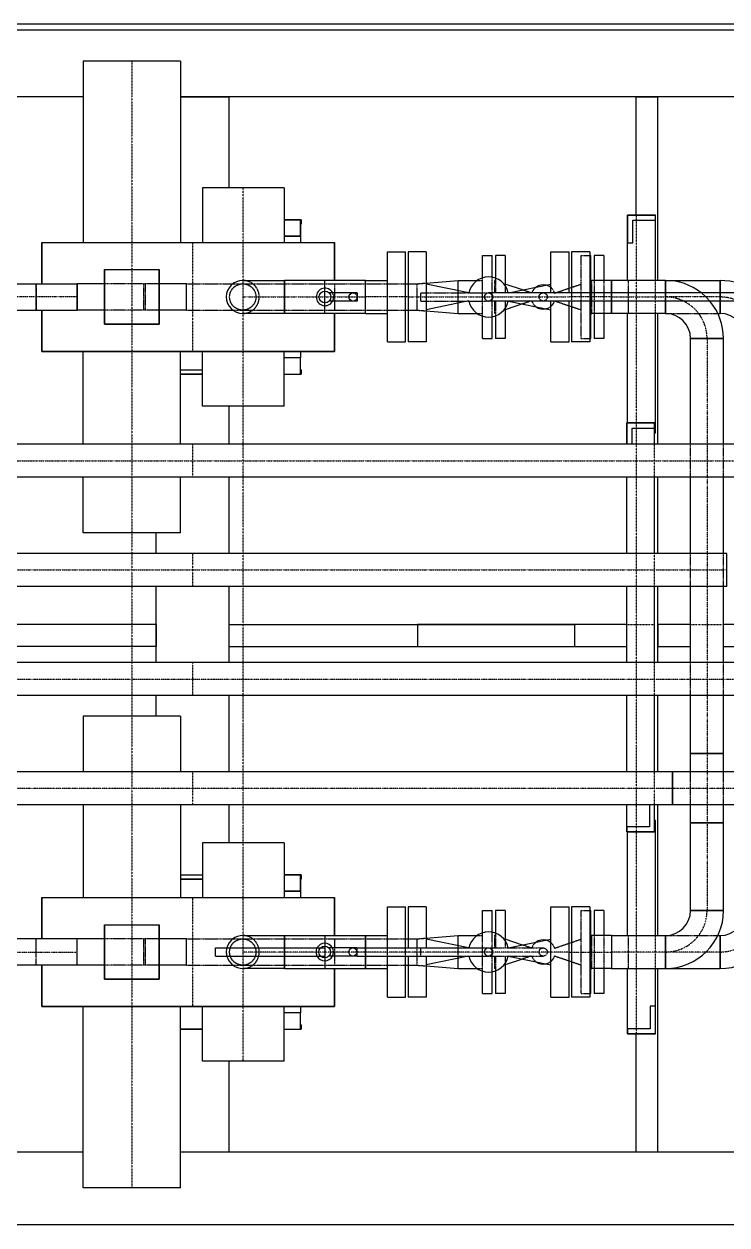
# Model space of a CAD drawing. Header units: millimetres. Extents: x -10011772 to -8149599, y 2847708 to 3434448.
# Drawn here: x -9489255 to -9486681, y 3161860 to 3166260 of the extents above; entities that cross this region are included whole.
import ezdxf

# ---------------------------------------------------------------- set-up
doc = ezdxf.new("R2010")
doc.units = ezdxf.units.MM
for name, pattern in [('DASHDOT2', [0.5, 0.25, -0.125, 0, -0.125]), ('DIVIDE2', [0.625, 0.25, -0.125, 0, -0.125, 0, -0.125]), ('HIDDEN2', [0.1875, 0.125, -0.0625])]:
    doc.linetypes.add(name, pattern=pattern)
doc.layers.add('总平面底图', color=9, linetype='Continuous')

# ---------------------------------------------------------------- blocks, each defined once
blk = doc.blocks.new('总平面底图 爆炸危险区 LOCATION I')
at = {"layer": '总平面底图'}
blk.add_line((224298.7, 119395.6), (232798.7, 119395.6), dxfattribs=at)
at = {"layer": '总平面底图', "linetype": 'Continuous'}
for p, q in [((232800, 119406.3), (226357, 119406.3)), ((230386, 119338.3), (230208, 119338.3)), ((230386, 119338.3), (230208, 119338.3)), ((230208, 119338.3), (230208, 119006.3)), ((230386, 119338.3), (230386, 119006.3)), ((230208, 119273), (227636, 119273)), ((232800, 119273), (230386, 119273)), ((230386, 119273), (230474.8, 119273)), ((230474.8, 119106.3), (230474.8, 119273)), ((231220, 119056.3), (231220, 119273)), ((231220, 119273), (231260.1, 119273)), ((231260.1, 118936.5), (231260.1, 119273)), ((230576, 119106.3), (230426, 119106.3)), ((230576, 119106.3), (230426, 119106.3)), ((230426, 119106.3), (230426, 119006.3)), ((230576, 119106.3), (230576, 119006.3)), ((230576, 119048.1), (230605.9, 119048.1)), ((230576, 119048.1), (230605.9, 119048.1)), ((230605.9, 119047.8), (230576, 119047.8)), ((230576, 119047.8), (230605.9, 119047.8)), ((230605.9, 119048.1), (230605.9, 119047.8)), ((230605.9, 119048.1), (230605.9, 119047.8)), ((230606.8, 119047.8), (230605.9, 119047.8)), ((230606.8, 119047.8), (230605.9, 119047.8)), ((230605.9, 119017.8), (230605.9, 119047.8)), ((230605.9, 119047.8), (230605.9, 119017.8)), ((230606.8, 119047.8), (230606.8, 119039.8)), ((230606.8, 119039.8), (230606.8, 119047.8)), ((231204.6, 119056.3), (231204.6, 119005.5)), ((231255.4, 119056.3), (231204.6, 119056.3)), ((231204.6, 119056.3), (231255.4, 119056.3)), ((231204.6, 118936.5), (231204.6, 119056.3)), ((231214.1, 119005.5), (231214.1, 119046.8)), ((231214.1, 119046.8), (231255.4, 119046.8)), ((231255.4, 119046.8), (231255.4, 119056.3)), ((231255.4, 118936.5), (231255.4, 119056.3)), ((230605.9, 119039.8), (230606.8, 119039.8)), ((230605.9, 119039.8), (230606.8, 119039.8)), ((230132, 118930.4), (230132, 119006.3)), ((230132, 119006.3), (230132, 118930.4)), ((230132, 119006.3), (230668, 119006.3)), ((230132, 119006.3), (230668, 119006.3)), ((230576, 119017.8), (230605.9, 119017.8)), ((230605.9, 119017.8), (230576, 119017.8)), ((230605.9, 119017.8), (230605.9, 119006.3)), ((230605.9, 119017.8), (230605.9, 119006.3)), ((230668, 119006.3), (230668, 118936.5)), ((230668, 118936.5), (230668, 119006.3)), ((231204.6, 119005.5), (231214.1, 119005.5)), ((230764.7, 118906.3), (230764.7, 118988.9)), ((230764.7, 118988.9), (230798.1, 118988.9)), ((230798.1, 118906.3), (230798.1, 118988.9)), ((230802.5, 118988.9), (230802.5, 118906.3)), ((230835.8, 118988.9), (230802.5, 118988.9)), ((230835.8, 118988.9), (230835.8, 118906.3)), ((230939.1, 118941.5), (230939.1, 118982.5)), ((230939.1, 118982.5), (230956.6, 118982.5)), ((230956.6, 118942.6), (230956.6, 118982.5)), ((230962.6, 118982.5), (230962.6, 118940.9)), ((230980.1, 118982.5), (230962.6, 118982.5)), ((230980.1, 118982.5), (230980.1, 118927.5)), ((231064.1, 118913.8), (231064.1, 118988.9)), ((231064.1, 118988.9), (231097.4, 118988.9)), ((231097.4, 118913.8), (231097.4, 118988.9)), ((231101.8, 118988.9), (231101.8, 118913.8)), ((231135.2, 118988.9), (231101.8, 118988.9)), ((231135.2, 118988.9), (231135.2, 118913.8)), ((231135.2, 118982.5), (231137.3, 118982.5)), ((231137.3, 118936.5), (231137.3, 118982.5)), ((231143.3, 118982.5), (231143.3, 118936.5)), ((231160.8, 118982.5), (231143.3, 118982.5)), ((231160.8, 118982.5), (231160.8, 118936.5)), ((230247, 118956.3), (230347, 118956.3)), ((230247, 118956.3), (230347, 118956.3)), ((230247, 118856.3), (230247, 118956.3)), ((230247, 118956.3), (230247, 118856.3)), ((230347, 118956.3), (230347, 118856.3)), ((230347, 118856.3), (230347, 118956.3)), ((230500, 118936.5), (230576.2, 118936.5)), ((230576.2, 118936.5), (230576.2, 118876.1)), ((230576.2, 118876.1), (230576.2, 118936.5)), ((230650.5, 118936.5), (230576.2, 118936.5)), ((230650.5, 118876.1), (230650.5, 118936.5)), ((230724.9, 118936.5), (230650.5, 118936.5)), ((230724.9, 118906.3), (230724.9, 118936.5)), ((230724.9, 118936.5), (230764.7, 118936.5)), ((230724.9, 118876.1), (230724.9, 118936.5)), ((230835.8, 118931.8), (230894.6, 118936.5)), ((230894.6, 118917.6), (230894.6, 118936.5)), ((230894.6, 118917.6), (230894.6, 118936.5)), ((230894.6, 118936.5), (230928.8, 118936.5)), ((231175, 118936.5), (231135.2, 118936.5)), ((231175, 118936.5), (231175, 118913.8)), ((231175, 118913.8), (231175, 118936.5)), ((231273.8, 118936.5), (231175, 118936.5)), ((231273.8, 118936.5), (231373.8, 118936.5)), ((231273.8, 118913.8), (231273.8, 118936.5)), ((231273.8, 118936.5), (231273.8, 118913.8)), ((231373.8, 118936.5), (231373.8, 118913.8)), ((231373.8, 118913.8), (231373.8, 118936.5)), ((230077.1, 118930.4), (230197, 118930.4)), ((230197, 118930.4), (230197, 118882.2)), ((230197, 118882.2), (230197, 118930.4)), ((230197, 118882.2), (230197, 118930.4)), ((230247, 118930.4), (230197, 118930.4)), ((230197, 118906.3), (230197, 118930.4)), ((230247, 118930.4), (230197, 118930.4)), ((230397, 118930.4), (230347, 118930.4)), ((230397, 118930.4), (230347, 118930.4)), ((230397, 118882.2), (230397, 118930.4)), ((230397, 118882.2), (230397, 118930.4)), ((230397, 118906.3), (230397, 118930.4)), ((230709.5, 118913.8), (230658.1, 118913.8)), ((230709.5, 118913.8), (230709.5, 118906.3)), ((230798.1, 118930.4), (230802.5, 118930.4)), ((230913.8, 118913.7), (230835.8, 118929.6)), ((230913.3, 118913.8), (230913.9, 118913.8)), ((231450, 118913.8), (230950, 118913.8)), ((231012.3, 118919.1), (230980.1, 118930)), ((230986.6, 118913.8), (231064.1, 118929.6)), ((231097.4, 118922.4), (231101.8, 118923.9)), ((230197, 118882.2), (230197, 118906.3)), ((230397, 118882.2), (230397, 118906.3)), ((230709.5, 118898.8), (230658.1, 118898.8)), ((230709.5, 118906.3), (230709.5, 118898.8)), ((230724.9, 118876.1), (230724.9, 118906.3)), ((230764.7, 118823.8), (230764.7, 118906.3)), ((230798.1, 118823.8), (230798.1, 118906.3)), ((230802.5, 118906.3), (230802.5, 118823.8)), ((230835.8, 118906.3), (230835.8, 118823.8)), ((230913.8, 118898.9), (230835.8, 118883)), ((230894.6, 118876.1), (230894.6, 118895)), ((230894.6, 118876.1), (230894.6, 118895)), ((230913.3, 118898.8), (230913.9, 118898.8)), ((231450, 118898.8), (230950, 118898.8)), ((231012.3, 118893.5), (230980.1, 118882.6)), ((230986.6, 118898.8), (231064.1, 118883)), ((231064.1, 118823.8), (231064.1, 118898.8)), ((231097.4, 118823.8), (231097.4, 118898.8)), ((231097.4, 118890.2), (231101.8, 118888.7)), ((231101.8, 118898.8), (231101.8, 118823.8)), ((231135.2, 118898.8), (231135.2, 118823.8)), ((231175, 118898.8), (231175, 118876.1)), ((231175, 118876.1), (231175, 118898.8)), ((231273.8, 118876.1), (231273.8, 118898.8)), ((231273.8, 118898.8), (231273.8, 118876.1)), ((231373.8, 118898.8), (231373.8, 118876.1)), ((231373.8, 118876.1), (231373.8, 118898.8)), ((230077.1, 118882.2), (230197, 118882.2)), ((230132, 118806.3), (230132, 118882.2)), ((230132, 118882.2), (230132, 118806.3)), ((230247, 118882.2), (230197, 118882.2)), ((230247, 118882.2), (230197, 118882.2)), ((230397, 118882.2), (230347, 118882.2)), ((230397, 118882.2), (230347, 118882.2)), ((230576.2, 118876.1), (230500, 118876.1)), ((230650.5, 118876.1), (230576.2, 118876.1)), ((230724.9, 118876.1), (230650.5, 118876.1)), ((230668, 118876.1), (230668, 118806.3)), ((230668, 118806.3), (230668, 118876.1)), ((230724.9, 118876.1), (230764.7, 118876.1)), ((230798.1, 118882.2), (230802.5, 118882.2)), ((230835.8, 118880.8), (230894.6, 118876.1)), ((230894.6, 118876.1), (230928.8, 118876.1)), ((230939.1, 118830.1), (230939.1, 118871.1)), ((230956.6, 118830.1), (230956.6, 118870)), ((230962.6, 118871.7), (230962.6, 118830.1)), ((230980.1, 118885.1), (230980.1, 118830.1)), ((231175, 118876.1), (231135.2, 118876.1)), ((231137.3, 118830.1), (231137.3, 118876.1)), ((231143.3, 118876.1), (231143.3, 118830.1)), ((231160.8, 118876.1), (231160.8, 118830.1)), ((231273.8, 118876.1), (231175, 118876.1)), ((231204.6, 118675.7), (231204.6, 118876.1)), ((231255.4, 118656.9), (231255.4, 118876.1)), ((231260.1, 118636.5), (231260.1, 118876.1)), ((231369.6, 118876.1), (231373.8, 118876.1)), ((230347, 118856.3), (230247, 118856.3)), ((230247, 118856.3), (230347, 118856.3)), ((230764.7, 118823.8), (230798.1, 118823.8)), ((230835.8, 118823.8), (230802.5, 118823.8)), ((230939.1, 118830.1), (230956.6, 118830.1)), ((230980.1, 118830.1), (230962.6, 118830.1)), ((231064.1, 118823.8), (231097.4, 118823.8)), ((231135.2, 118823.8), (231101.8, 118823.8)), ((231135.2, 118830.1), (231137.3, 118830.1)), ((231160.8, 118830.1), (231143.3, 118830.1)), ((231319.8, 118830.1), (231380.1, 118830.1)), ((231319.8, 118636.5), (231319.8, 118830.1)), ((231380.1, 118830.1), (231319.8, 118830.1)), ((231380.1, 118636.5), (231380.1, 118830.1)), ((230668, 118806.3), (230132, 118806.3)), ((230132, 118806.3), (230668, 118806.3)), ((230208, 118636.5), (230208, 118806.3)), ((230386, 118636.5), (230386, 118806.3)), ((230426, 118706.3), (230426, 118806.3)), ((230576, 118706.3), (230576, 118806.3)), ((230605.9, 118806.3), (230605.9, 118794.8)), ((230605.9, 118806.3), (230605.9, 118794.8)), ((230605.9, 118794.8), (230576, 118794.8)), ((230605.9, 118794.8), (230576, 118794.8)), ((230605.9, 118764.8), (230605.9, 118794.8)), ((230605.9, 118764.8), (230605.9, 118794.8)), ((230386, 118772.8), (230426, 118772.8)), ((230386, 118772.8), (230426, 118772.8)), ((230426, 118764.8), (230386, 118764.8)), ((230386, 118764.8), (230426, 118764.8)), ((230576, 118764.8), (230605.9, 118764.8)), ((230576, 118764.8), (230605.9, 118764.8)), ((230606.8, 118772.8), (230605.9, 118772.8)), ((230606.8, 118772.8), (230605.9, 118772.8)), ((230605.9, 118764.8), (230606.8, 118764.8)), ((230605.9, 118764.8), (230606.8, 118764.8)), ((230606.8, 118772.8), (230606.8, 118764.8)), ((230606.8, 118764.8), (230606.8, 118772.8)), ((230576, 118706.3), (230426, 118706.3)), ((230576, 118706.3), (230426, 118706.3)), ((230474.8, 118636.5), (230474.8, 118706.3)), ((231203.1, 118675.7), (231253.9, 118675.7)), ((231203.1, 118636.5), (231203.1, 118675.7)), ((231253.9, 118675.7), (231203.1, 118675.7)), ((231203.1, 118675.7), (231203.1, 118636.5)), ((231253.9, 118636.5), (231253.9, 118675.7)), ((231253.9, 118666.2), (231253.9, 118675.7)), ((231212.6, 118636.5), (231212.6, 118666.2)), ((231212.6, 118666.2), (231253.9, 118666.2)), ((231255.4, 118656.9), (231253.9, 118656.9)), ((231573.8, 118636.5), (229763.5, 118636.5)), ((231573.8, 118576.1), (229763.5, 118576.1)), ((230208, 118474.3), (230208, 118576.1)), ((230386, 118474.3), (230386, 118576.1)), ((230474.8, 118436.5), (230474.8, 118576.1)), ((231203.1, 118436.5), (231203.1, 118576.1)), ((231253.9, 118436.5), (231253.9, 118576.1)), ((231260.1, 118436.5), (231260.1, 118576.1)), ((231319.8, 118436.5), (231319.8, 118576.1)), ((231380.1, 118436.5), (231380.1, 118576.1)), ((230386, 118474.3), (230208, 118474.3)), ((230386, 118474.3), (230208, 118474.3)), ((230341.4, 118436.5), (230341.4, 118474.3)), ((231386.5, 118436.5), (229730.1, 118436.5)), ((231386.5, 118376.1), (231386.5, 118436.5)), ((231386.5, 118376.1), (229730.1, 118376.1)), ((230341.4, 118236.5), (230341.4, 118376.1)), ((230474.8, 118236.5), (230474.8, 118376.1)), ((231203.1, 118236.5), (231203.1, 118376.1)), ((231253.9, 118236.5), (231253.9, 118376.1)), ((231260.1, 118236.5), (231260.1, 118376.1)), ((231319.8, 118236.5), (231319.8, 118376.1)), ((231380.1, 118236.5), (231380.1, 118376.1)), ((230341.4, 118306.3), (229863.9, 118306.3)), ((230341.4, 118306.3), (230341.4, 118266.2)), ((230474.8, 118266.2), (230474.8, 118306.3)), ((230474.8, 118306.3), (231108.1, 118306.3)), ((230820, 118306.3), (230820, 118266.2)), ((231203.1, 118306.3), (230820, 118306.3)), ((231108.1, 118266.2), (231108.1, 118306.3)), ((231260.1, 118306.3), (231260.1, 118266.2)), ((231319.8, 118306.3), (231260.1, 118306.3)), ((231419.8, 118306.3), (231380.1, 118306.3)), ((230341.4, 118266.2), (229863.9, 118266.2)), ((230474.8, 118266.2), (231108.1, 118266.2)), ((230820, 118266.2), (231203.1, 118266.2)), ((231260.1, 118266.2), (231319.8, 118266.2)), ((231380.1, 118266.2), (231419.8, 118266.2)), ((232423.8, 118236.5), (229730.1, 118236.5)), ((232423.8, 118176.1), (229730.1, 118176.1)), ((230341.4, 118138.3), (230341.4, 118176.1)), ((230474.8, 118036.5), (230474.8, 118176.1)), ((231203.1, 118036.5), (231203.1, 118176.1)), ((231253.9, 118036.5), (231253.9, 118176.1)), ((231260.1, 118036.5), (231260.1, 118176.1)), ((231319.8, 118069.8), (231319.8, 118176.1)), ((231380.1, 118069.8), (231380.1, 118176.1)), ((230386, 118138.3), (230208, 118138.3)), ((230386, 118138.3), (230208, 118138.3)), ((230208, 118138.3), (230208, 118036.5)), ((230386, 118138.3), (230386, 118036.5)), ((231350, 118069.8), (231319.8, 118069.8)), ((231319.8, 118036.5), (231319.8, 118069.8)), ((231319.8, 118069.8), (231380.1, 118069.8)), ((231380.1, 118069.8), (231350, 118069.8)), ((231380.1, 118036.5), (231380.1, 118069.8)), ((231286.5, 118036.5), (229730.1, 118036.5)), ((231286.5, 118036.5), (231286.5, 117976.1)), ((231413.5, 118036.5), (231286.5, 118036.5)), ((231286.5, 117976.1), (231286.5, 118036.5)), ((231286.5, 117976.1), (229730.1, 117976.1)), ((230208, 117976.1), (230208, 117806.3)), ((230386, 117976.1), (230386, 117806.3)), ((230474.8, 117906.3), (230474.8, 117976.1)), ((231203.1, 117926.3), (231203.1, 117976.1)), ((231244.4, 117976.1), (231244.4, 117935.8)), ((231253.9, 117926.3), (231253.9, 117976.1)), ((231253.9, 117926.3), (231253.9, 117976.1)), ((231260.1, 117736.5), (231260.1, 117976.1)), ((231413.5, 117976.1), (231286.5, 117976.1)), ((231319.8, 117942.8), (231319.8, 117976.1)), ((231380.1, 117942.8), (231380.1, 117976.1)), ((231253.9, 117947.8), (231255.4, 117947.8)), ((231255.4, 117736.5), (231255.4, 117947.8)), ((231350, 117942.8), (231319.8, 117942.8)), ((231319.8, 117942.8), (231350, 117942.8)), ((231319.8, 117782.5), (231319.8, 117942.8)), ((231380.1, 117942.8), (231350, 117942.8)), ((231350, 117942.8), (231380.1, 117942.8)), ((231380.1, 117782.5), (231380.1, 117942.8)), ((231244.4, 117935.8), (231203.1, 117935.8)), ((231203.1, 117935.8), (231203.1, 117926.3)), ((231253.9, 117926.3), (231203.1, 117926.3)), ((231203.1, 117926.3), (231253.9, 117926.3)), ((231204.6, 117736.5), (231204.6, 117926.3)), ((230576, 117906.3), (230426, 117906.3)), ((230576, 117906.3), (230426, 117906.3)), ((230426, 117906.3), (230426, 117806.3)), ((230576, 117906.3), (230576, 117806.3)), ((230386, 117847.8), (230426, 117847.8)), ((230386, 117847.8), (230426, 117847.8)), ((230426, 117839.8), (230386, 117839.8)), ((230386, 117839.8), (230426, 117839.8)), ((230605.9, 117847.8), (230576, 117847.8)), ((230576, 117847.8), (230605.9, 117847.8)), ((230605.9, 117817.8), (230605.9, 117847.8)), ((230605.9, 117847.8), (230605.9, 117817.8)), ((230606.8, 117847.8), (230605.9, 117847.8)), ((230606.8, 117847.8), (230605.9, 117847.8)), ((230605.9, 117839.8), (230606.8, 117839.8)), ((230605.9, 117839.8), (230606.8, 117839.8)), ((230606.8, 117847.8), (230606.8, 117839.8)), ((230606.8, 117839.8), (230606.8, 117847.8)), ((230576, 117817.8), (230605.9, 117817.8)), ((230605.9, 117817.8), (230576, 117817.8)), ((230605.9, 117817.8), (230605.9, 117806.3)), ((230605.9, 117817.8), (230605.9, 117806.3)), ((230132, 117806.3), (230668, 117806.3)), ((230132, 117806.3), (230668, 117806.3)), ((230132, 117730.4), (230132, 117806.3)), ((230132, 117806.3), (230132, 117730.4)), ((230668, 117806.3), (230668, 117736.5)), ((230668, 117736.5), (230668, 117806.3)), ((230764.7, 117713.8), (230764.7, 117788.9)), ((230764.7, 117788.9), (230798.1, 117788.9)), ((230798.1, 117713.8), (230798.1, 117788.9)), ((230802.5, 117788.9), (230802.5, 117713.8)), ((230835.8, 117788.9), (230802.5, 117788.9)), ((230835.8, 117788.9), (230835.8, 117713.8)), ((231064.1, 117706.3), (231064.1, 117788.9)), ((231064.1, 117788.9), (231097.4, 117788.9)), ((231097.4, 117706.3), (231097.4, 117788.9)), ((231101.8, 117788.9), (231101.8, 117706.3)), ((231135.2, 117788.9), (231101.8, 117788.9)), ((231135.2, 117788.9), (231135.2, 117706.3)), ((230939.1, 117741.5), (230939.1, 117782.5)), ((230939.1, 117782.5), (230956.6, 117782.5)), ((230956.6, 117742.6), (230956.6, 117782.5)), ((230962.6, 117782.5), (230962.6, 117740.9)), ((230980.1, 117782.5), (230962.6, 117782.5)), ((230980.1, 117782.5), (230980.1, 117727.5)), ((231135.2, 117782.5), (231137.3, 117782.5)), ((231137.3, 117736.5), (231137.3, 117782.5)), ((231143.3, 117782.5), (231143.3, 117736.5)), ((231160.8, 117782.5), (231143.3, 117782.5)), ((231160.8, 117782.5), (231160.8, 117736.5)), ((231380.1, 117782.5), (231319.8, 117782.5)), ((231319.8, 117782.5), (231350, 117782.5)), ((231350, 117782.5), (231380.1, 117782.5)), ((230247, 117756.3), (230347, 117756.3)), ((230247, 117756.3), (230347, 117756.3)), ((230247, 117656.3), (230247, 117756.3)), ((230247, 117756.3), (230247, 117656.3)), ((230347, 117756.3), (230347, 117656.3)), ((230347, 117656.3), (230347, 117756.3)), ((230197, 117730.4), (230072.4, 117730.4)), ((230197, 117682.2), (230197, 117730.4)), ((230197, 117682.2), (230197, 117730.4)), ((230247, 117730.4), (230197, 117730.4)), ((230197, 117706.3), (230197, 117730.4)), ((230197, 117706.3), (230197, 117730.4)), ((230247, 117730.4), (230197, 117730.4)), ((230397, 117730.4), (230347, 117730.4)), ((230397, 117730.4), (230347, 117730.4)), ((230397, 117682.2), (230397, 117730.4)), ((230397, 117682.2), (230397, 117730.4)), ((230397, 117706.3), (230397, 117730.4)), ((230500, 117736.5), (230576.2, 117736.5)), ((230576.2, 117713.8), (230576.2, 117736.5)), ((230576.2, 117736.5), (230576.2, 117713.8)), ((230576.2, 117736.5), (230650, 117736.5)), ((230650, 117736.5), (230650, 117676.1)), ((230650, 117736.5), (230724.9, 117736.5)), ((230724.9, 117713.8), (230724.9, 117736.5)), ((230724.9, 117736.5), (230764.7, 117736.5)), ((230724.9, 117736.5), (230724.9, 117713.8)), ((230798.1, 117730.4), (230802.5, 117730.4)), ((230835.8, 117731.8), (230894.6, 117736.5)), ((230913.3, 117713.8), (230835.8, 117729.6)), ((230894.6, 117717.6), (230894.6, 117736.5)), ((230894.6, 117736.5), (230928.8, 117736.5)), ((230894.6, 117717.6), (230894.6, 117736.5)), ((231012.3, 117719.1), (230980.1, 117730)), ((230986.1, 117713.7), (231064.1, 117729.6)), ((231097.4, 117722.4), (231101.8, 117723.9)), ((231175, 117736.5), (231135.2, 117736.5)), ((231175, 117736.5), (231175, 117706.3)), ((231175, 117736.5), (231273.8, 117736.5)), ((231175, 117736.5), (231175, 117706.3)), ((231273.8, 117676.1), (231273.8, 117736.5)), ((231273.8, 117736.5), (231273.8, 117706.3)), ((231369.6, 117736.5), (231373.8, 117736.5)), ((231373.8, 117676.1), (231373.8, 117736.5)), ((231373.8, 117736.5), (231373.8, 117706.3)), ((230197, 117682.2), (230197, 117706.3)), ((230197, 117682.2), (230197, 117706.3)), ((230397, 117682.2), (230397, 117706.3)), ((230450, 117706.3), (230450, 117713.8)), ((230450, 117713.8), (230642.4, 117713.8)), ((230450, 117698.8), (230450, 117706.3)), ((230709, 117713.8), (230657.5, 117713.8)), ((230709, 117713.8), (230709, 117706.3)), ((230709, 117713.8), (230950, 117713.8)), ((230709, 117706.3), (230709, 117698.8)), ((230986, 117713.8), (230986.6, 117713.8)), ((231064.1, 117623.8), (231064.1, 117706.3)), ((231097.4, 117623.8), (231097.4, 117706.3)), ((231101.8, 117706.3), (231101.8, 117623.8)), ((231135.2, 117706.3), (231135.2, 117623.8)), ((231175, 117706.3), (231175, 117676.1)), ((231175, 117706.3), (231175, 117676.1)), ((231273.8, 117706.3), (231273.8, 117676.1)), ((231373.8, 117706.3), (231373.8, 117676.1)), ((230197, 117682.2), (230072.4, 117682.2)), ((230132, 117606.3), (230132, 117682.2)), ((230132, 117682.2), (230132, 117606.3)), ((230247, 117682.2), (230197, 117682.2)), ((230247, 117682.2), (230197, 117682.2)), ((230397, 117682.2), (230347, 117682.2)), ((230397, 117682.2), (230347, 117682.2)), ((230450, 117698.8), (230642.4, 117698.8)), ((230576.2, 117676.1), (230576.2, 117698.8)), ((230576.2, 117698.8), (230576.2, 117676.1)), ((230709, 117698.8), (230657.5, 117698.8)), ((230709, 117698.8), (230950, 117698.8)), ((230724.9, 117676.1), (230724.9, 117698.8)), ((230724.9, 117698.8), (230724.9, 117676.1)), ((230764.7, 117623.8), (230764.7, 117698.8)), ((230798.1, 117623.8), (230798.1, 117698.8)), ((230798.1, 117682.2), (230802.5, 117682.2)), ((230802.5, 117698.8), (230802.5, 117623.8)), ((230835.8, 117698.8), (230835.8, 117623.8)), ((230913.3, 117698.8), (230835.8, 117683)), ((230835.8, 117680.8), (230894.6, 117676.1)), ((230894.6, 117676.1), (230894.6, 117695)), ((230894.6, 117676.1), (230894.6, 117695)), ((231012.3, 117693.5), (230980.1, 117682.6)), ((230980.1, 117685.1), (230980.1, 117630.1)), ((230986, 117698.8), (230986.6, 117698.8)), ((230986.1, 117698.9), (231064.1, 117683)), ((231097.4, 117690.2), (231101.8, 117688.7)), ((230347, 117656.3), (230247, 117656.3)), ((230247, 117656.3), (230347, 117656.3)), ((230576.2, 117676.1), (230500, 117676.1)), ((230576.2, 117676.1), (230650, 117676.1)), ((230650, 117676.1), (230724.9, 117676.1)), ((230668, 117676.1), (230668, 117606.3)), ((230668, 117606.3), (230668, 117676.1)), ((230724.9, 117676.1), (230764.7, 117676.1)), ((230894.6, 117676.1), (230928.8, 117676.1)), ((230939.1, 117630.1), (230939.1, 117671.1)), ((230956.6, 117630.1), (230956.6, 117670)), ((230962.6, 117671.7), (230962.6, 117630.1)), ((231175, 117676.1), (231135.2, 117676.1)), ((231137.3, 117630.1), (231137.3, 117676.1)), ((231143.3, 117676.1), (231143.3, 117630.1)), ((231160.8, 117676.1), (231160.8, 117630.1)), ((231175, 117676.1), (231273.8, 117676.1)), ((231204.6, 117556.3), (231204.6, 117676.1)), ((231255.4, 117556.3), (231255.4, 117676.1)), ((231260.1, 117339.7), (231260.1, 117676.1)), ((231273.8, 117676.1), (231373.8, 117676.1)), ((230764.7, 117623.8), (230798.1, 117623.8)), ((230835.8, 117623.8), (230802.5, 117623.8)), ((230939.1, 117630.1), (230956.6, 117630.1)), ((230980.1, 117630.1), (230962.6, 117630.1)), ((231064.1, 117623.8), (231097.4, 117623.8)), ((231135.2, 117623.8), (231101.8, 117623.8)), ((231135.2, 117630.1), (231137.3, 117630.1)), ((231160.8, 117630.1), (231143.3, 117630.1)), ((230668, 117606.3), (230132, 117606.3)), ((230132, 117606.3), (230668, 117606.3)), ((230208, 117274.3), (230208, 117606.3)), ((230386, 117274.3), (230386, 117606.3)), ((230426, 117506.3), (230426, 117606.3)), ((230576, 117506.3), (230576, 117606.3)), ((230605.9, 117594.8), (230576, 117594.8)), ((230605.9, 117594.8), (230576, 117594.8)), ((230605.9, 117606.3), (230605.9, 117594.8)), ((230605.9, 117606.3), (230605.9, 117594.8)), ((230605.9, 117564.8), (230605.9, 117594.8)), ((230605.9, 117564.8), (230605.9, 117594.8)), ((231255.4, 117607.1), (231245.9, 117607.1)), ((231245.9, 117607.1), (231245.9, 117565.8)), ((231255.4, 117556.3), (231255.4, 117607.1)), ((230606.8, 117572.8), (230605.9, 117572.8)), ((230606.8, 117572.8), (230605.9, 117572.8)), ((230606.8, 117572.8), (230606.8, 117564.8)), ((230606.8, 117564.8), (230606.8, 117572.8)), ((230426, 117564.8), (230386, 117564.8)), ((230386, 117564.8), (230426, 117564.8)), ((230576, 117564.8), (230605.9, 117564.8)), ((230576, 117564.8), (230605.9, 117564.8)), ((230605.9, 117564.8), (230606.8, 117564.8)), ((230605.9, 117564.8), (230606.8, 117564.8)), ((231245.9, 117565.8), (231204.6, 117565.8)), ((231204.6, 117565.8), (231204.6, 117556.3)), ((231204.6, 117556.3), (231255.4, 117556.3)), ((231255.4, 117556.3), (231204.6, 117556.3)), ((231220, 117339.7), (231220, 117556.3)), ((230576, 117506.3), (230426, 117506.3)), ((230576, 117506.3), (230426, 117506.3)), ((230474.8, 117339.7), (230474.8, 117506.3)), ((230208, 117339.7), (227636, 117339.7)), ((232800, 117339.7), (230386, 117339.7)), ((230474.8, 117339.7), (230386, 117339.7)), ((231260.1, 117339.7), (231220, 117339.7)), ((230386, 117274.3), (230208, 117274.3)), ((230386, 117274.3), (230208, 117274.3)), ((232800, 117206.3), (226009.3, 117206.3))]:
    blk.add_line(p, q, dxfattribs=at)
at = {"layer": '总平面底图', "linetype": 'DASHDOT2'}
for p, q in [((230297, 119338.3), (230297, 118474.3)), ((230297, 119338.3), (230297, 118474.3)), ((230501, 118706.3), (230501, 119106.3)), ((230501, 118706.3), (230501, 119106.3)), ((231220, 119056.3), (231220, 117556.3)), ((230408.1, 119006.3), (230408.1, 118806.3)), ((231255.4, 118876.1), (231255.4, 118936.5)), ((230501, 118636.5), (230501, 118706.3)), ((230501, 118636.5), (230501, 118706.3)), ((230408.1, 118636.5), (230408.1, 118576.1)), ((230501, 118576.1), (230501, 118636.5)), ((230501, 118576.1), (230501, 118636.5)), ((231253.9, 118576.1), (231253.9, 118636.5)), ((230501, 118436.5), (230501, 118576.1)), ((230501, 118436.5), (230501, 118576.1)), ((230297, 118474.3), (230297, 118436.5)), ((230297, 118474.3), (230297, 118436.5)), ((230297, 118436.5), (230297, 118376.1)), ((230297, 118436.5), (230297, 118376.1)), ((230408.1, 118436.5), (230408.1, 118376.1)), ((230501, 118376.1), (230501, 118436.5)), ((230501, 118376.1), (230501, 118436.5)), ((231253.9, 118376.1), (231253.9, 118436.5)), ((230297, 118376.1), (230297, 118236.5)), ((230297, 118376.1), (230297, 118236.5)), ((230501, 118236.5), (230501, 118376.1)), ((230501, 118236.5), (230501, 118376.1)), ((231203.1, 118306.3), (231220, 118306.3)), ((231220, 118306.3), (231253.9, 118306.3)), ((231319.8, 118306.3), (231380.1, 118306.3)), ((230297, 118236.5), (230297, 118176.1)), ((230297, 118236.5), (230297, 118176.1)), ((230408.1, 118236.5), (230408.1, 118176.1)), ((230501, 118176.1), (230501, 118236.5)), ((230501, 118176.1), (230501, 118236.5)), ((231253.9, 118176.1), (231253.9, 118236.5)), ((230297, 118176.1), (230297, 118138.3)), ((230297, 118176.1), (230297, 118138.3)), ((230501, 118036.5), (230501, 118176.1)), ((230501, 118036.5), (230501, 118176.1)), ((230297, 118138.3), (230297, 117274.3)), ((230297, 118138.3), (230297, 117274.3)), ((230408.1, 118036.5), (230408.1, 117976.1)), ((230501, 117976.1), (230501, 118036.5)), ((230501, 117976.1), (230501, 118036.5)), ((231253.9, 117926.3), (231253.9, 118036.5)), ((230501, 117906.3), (230501, 117976.1)), ((230501, 117906.3), (230501, 117976.1)), ((230501, 117506.3), (230501, 117906.3)), ((230501, 117506.3), (230501, 117906.3)), ((230408.1, 117806.3), (230408.1, 117606.3)), ((231255.4, 117676.1), (231255.4, 117736.5)), ((231255.4, 117556.3), (231255.4, 117607.1))]:
    blk.add_line(p, q, dxfattribs=at)
at = {"layer": '总平面底图', "linetype": 'HIDDEN2'}
for p, q in [((231119.8, 118906.3), (231119.8, 118982.5)), ((231119.8, 118982.5), (231135.2, 118982.5)), ((230928.8, 118936.5), (230939.1, 118936.5)), ((230939.1, 118906.3), (230939.1, 118941.5)), ((230956.6, 118906.3), (230956.6, 118942.6)), ((230961.1, 118936.5), (230961.1, 118913.8)), ((230962.6, 118935.9), (230961.1, 118936.5)), ((230962.6, 118940.9), (230962.6, 118913.8)), ((231137.3, 118906.3), (231137.3, 118936.5)), ((231137.3, 118935.9), (231138.9, 118936.5)), ((231138.9, 118876.1), (231138.9, 118936.5)), ((231143.3, 118936.5), (231143.3, 118906.3)), ((231160.8, 118936.5), (231160.8, 118906.3)), ((231205.3, 118936.5), (231205.3, 118876.1)), ((231205.3, 118936.5), (231205.3, 118906.3)), ((230122, 118882.2), (230122, 118930.4)), ((230122, 118930.4), (230122, 118882.2)), ((230197, 118930.4), (230197, 118930.4)), ((230347, 118930.4), (230247, 118930.4)), ((230318, 118930.4), (230318, 118882.2)), ((230318, 118930.4), (230318, 118882.2)), ((230322, 118882.2), (230322, 118930.4)), ((230397, 118930.4), (230667.9, 118930.4)), ((230667.9, 118930.4), (230667.9, 118882.2)), ((230667.9, 118930.4), (230667.9, 118882.2)), ((230668, 118930.4), (230798.1, 118930.4)), ((230802.5, 118930.4), (230818.4, 118930.4)), ((230818.4, 118930.4), (230835.8, 118931.8)), ((230818.4, 118930.4), (230818.4, 118882.2)), ((230818.4, 118930.4), (230818.4, 118882.2)), ((230826.1, 118906.3), (230826.1, 118913.8)), ((230826.1, 118913.8), (230913.3, 118913.8)), ((230894.6, 118895), (230894.6, 118917.6)), ((230894.6, 118906.3), (230894.6, 118917.6)), ((230913.9, 118913.8), (230950, 118913.8)), ((230980.1, 118927.5), (230980.1, 118913.8)), ((231027.8, 118913.8), (231012.3, 118919.1)), ((231071, 118913.4), (231097.4, 118922.4)), ((231101.8, 118923.9), (231119.8, 118930)), ((231101.8, 118913.8), (231101.8, 118906.3)), ((231135.2, 118913.8), (231135.2, 118906.3)), ((231175, 118913.8), (231175, 118906.3)), ((231175, 118898.8), (231175, 118913.8)), ((231273.8, 118898.8), (231273.8, 118913.8)), ((231273.8, 118913.8), (231273.8, 118898.8)), ((231373.8, 118913.8), (231373.8, 118898.8)), ((231373.8, 118898.8), (231373.8, 118913.8)), ((230826.1, 118898.8), (230826.1, 118906.3)), ((230826.1, 118898.8), (230913.3, 118898.8)), ((230894.6, 118895), (230894.6, 118906.3)), ((230913.9, 118898.8), (230950, 118898.8)), ((230939.1, 118871.1), (230939.1, 118906.3)), ((230956.6, 118870), (230956.6, 118906.3)), ((230961.1, 118898.8), (230961.1, 118876.1)), ((230962.6, 118898.8), (230962.6, 118871.7)), ((230980.1, 118898.8), (230980.1, 118885.1)), ((231027.8, 118898.8), (231012.3, 118893.5)), ((231071, 118899.2), (231097.4, 118890.2)), ((231101.8, 118906.3), (231101.8, 118898.8)), ((231101.8, 118888.7), (231119.8, 118882.6)), ((231119.8, 118830.1), (231119.8, 118906.3)), ((231135.2, 118906.3), (231135.2, 118898.8)), ((231137.3, 118876.1), (231137.3, 118906.3)), ((231143.3, 118906.3), (231143.3, 118876.1)), ((231160.8, 118906.3), (231160.8, 118876.1)), ((231175, 118906.3), (231175, 118898.8)), ((231205.3, 118906.3), (231205.3, 118876.1)), ((230197, 118882.2), (230197, 118882.2)), ((230347, 118882.2), (230247, 118882.2)), ((230397, 118882.2), (230667.9, 118882.2)), ((230668, 118882.2), (230798.1, 118882.2)), ((230802.5, 118882.2), (230818.4, 118882.2)), ((230818.4, 118882.2), (230835.8, 118880.8)), ((230928.8, 118876.1), (230939.1, 118876.1)), ((230962.6, 118876.7), (230961.1, 118876.1)), ((231137.3, 118876.7), (231138.9, 118876.1)), ((231273.8, 118876.1), (231369.6, 118876.1)), ((231119.8, 118830.1), (231135.2, 118830.1)), ((231319.8, 118576.1), (231319.8, 118636.5)), ((231380.1, 118576.1), (231380.1, 118636.5)), ((231319.8, 118376.1), (231319.8, 118436.5)), ((231380.1, 118376.1), (231380.1, 118436.5)), ((231319.8, 118176.1), (231319.8, 118236.5)), ((231380.1, 118176.1), (231380.1, 118236.5)), ((231319.8, 117976.1), (231319.8, 118036.5)), ((231380.1, 117976.1), (231380.1, 118036.5)), ((231119.8, 117706.3), (231119.8, 117782.5)), ((231119.8, 117782.5), (231135.2, 117782.5)), ((230122, 117706.3), (230122, 117730.4)), ((230122, 117682.2), (230122, 117730.4)), ((230197, 117730.4), (230197, 117730.4)), ((230347, 117730.4), (230247, 117730.4)), ((230318, 117730.4), (230318, 117682.2)), ((230318, 117730.4), (230318, 117682.2)), ((230322, 117682.2), (230322, 117730.4)), ((230397, 117730.4), (230667.9, 117730.4)), ((230667.9, 117730.4), (230667.9, 117682.2)), ((230667.9, 117730.4), (230667.9, 117682.2)), ((230668, 117730.4), (230798.1, 117730.4)), ((230802.5, 117730.4), (230818.4, 117730.4)), ((230818.4, 117730.4), (230835.8, 117731.8)), ((230818.4, 117730.4), (230818.4, 117682.2)), ((230818.4, 117730.4), (230818.4, 117682.2)), ((230928.8, 117736.5), (230939.1, 117736.5)), ((230939.1, 117706.3), (230939.1, 117741.5)), ((230956.6, 117706.3), (230956.6, 117742.6)), ((230961.1, 117736.5), (230961.1, 117713.8)), ((230962.6, 117735.9), (230961.1, 117736.5)), ((230962.6, 117740.9), (230962.6, 117713.8)), ((230980.1, 117727.5), (230980.1, 117713.8)), ((231071, 117713.4), (231097.4, 117722.4)), ((231101.8, 117723.9), (231119.8, 117730)), ((231137.3, 117706.3), (231137.3, 117736.5)), ((231137.3, 117735.9), (231138.9, 117736.5)), ((231138.9, 117676.1), (231138.9, 117736.5)), ((231143.3, 117736.5), (231143.3, 117706.3)), ((231160.8, 117736.5), (231160.8, 117706.3)), ((231205.3, 117736.5), (231205.3, 117706.3)), ((231205.3, 117736.5), (231205.3, 117706.3)), ((231273.8, 117736.5), (231369.6, 117736.5)), ((230122, 117682.2), (230122, 117706.3)), ((230576.2, 117698.8), (230576.2, 117713.8)), ((230576.2, 117713.8), (230576.2, 117706.3)), ((230576.2, 117706.3), (230576.2, 117698.8)), ((230642.4, 117713.8), (230650, 117713.8)), ((230724.9, 117706.3), (230724.9, 117713.8)), ((230724.9, 117713.8), (230724.9, 117706.3)), ((230724.9, 117698.8), (230724.9, 117706.3)), ((230724.9, 117706.3), (230724.9, 117698.8)), ((230764.7, 117706.3), (230764.7, 117713.8)), ((230764.7, 117698.8), (230764.7, 117706.3)), ((230798.1, 117706.3), (230798.1, 117713.8)), ((230798.1, 117698.8), (230798.1, 117706.3)), ((230826.1, 117706.3), (230826.1, 117713.8)), ((230826.1, 117698.8), (230826.1, 117706.3)), ((230894.6, 117706.3), (230894.6, 117717.6)), ((230894.6, 117695), (230894.6, 117717.6)), ((230894.6, 117695), (230894.6, 117706.3)), ((230939.1, 117671.1), (230939.1, 117706.3)), ((230950, 117713.8), (230986, 117713.8)), ((230956.6, 117670), (230956.6, 117706.3)), ((230986.6, 117713.8), (231050, 117713.8)), ((231027.8, 117713.8), (231012.3, 117719.1)), ((231119.8, 117630.1), (231119.8, 117706.3)), ((231137.3, 117676.1), (231137.3, 117706.3)), ((231143.3, 117706.3), (231143.3, 117676.1)), ((231160.8, 117706.3), (231160.8, 117676.1)), ((231205.3, 117706.3), (231205.3, 117676.1)), ((231205.3, 117706.3), (231205.3, 117676.1)), ((230197, 117682.2), (230197, 117682.2)), ((230347, 117682.2), (230247, 117682.2)), ((230397, 117682.2), (230667.9, 117682.2)), ((230642.4, 117698.8), (230650, 117698.8)), ((230668, 117682.2), (230798.1, 117682.2)), ((230802.5, 117682.2), (230818.4, 117682.2)), ((230818.4, 117682.2), (230835.8, 117680.8)), ((230950, 117698.8), (230986, 117698.8)), ((230961.1, 117698.8), (230961.1, 117676.1)), ((230962.6, 117698.8), (230962.6, 117671.7)), ((230980.1, 117698.8), (230980.1, 117685.1)), ((230986.6, 117698.8), (231050, 117698.8)), ((231027.8, 117698.8), (231012.3, 117693.5)), ((231071, 117699.2), (231097.4, 117690.2)), ((231101.8, 117688.7), (231119.8, 117682.6)), ((230928.8, 117676.1), (230939.1, 117676.1)), ((230962.6, 117676.7), (230961.1, 117676.1)), ((231137.3, 117676.7), (231138.9, 117676.1)), ((231119.8, 117630.1), (231135.2, 117630.1))]:
    blk.add_line(p, q, dxfattribs=at)
at = {"layer": '总平面底图', "linetype": 'DIVIDE2'}
for p, q in [((230197, 118906.3), (230077.1, 118906.3)), ((230500, 118906.3), (230576.2, 118906.3)), ((230576.1, 118906.3), (230576.1, 118906.3)), ((230576.2, 118906.3), (230576.1, 118906.3)), ((230576.2, 118906.3), (230634.5, 118906.3)), ((230634.5, 118906.3), (230650.5, 118906.3)), ((230650.5, 118906.3), (230650.5, 118906.3)), ((230650.5, 118906.3), (230650.5, 118906.3)), ((230650.5, 118906.3), (230709.5, 118906.3)), ((230709.5, 118906.3), (230724.9, 118906.3)), ((230798.1, 118906.3), (230724.9, 118906.3)), ((230802.5, 118906.3), (230798.1, 118906.3)), ((230802.5, 118906.3), (231097.4, 118906.3)), ((231101.8, 118906.3), (231097.4, 118906.3)), ((231175, 118906.3), (231101.8, 118906.3)), ((231175, 118906.3), (231273.8, 118906.3)), ((231373.8, 118906.3), (231273.8, 118906.3)), ((231273.8, 118906.3), (231273.8, 118906.3)), ((231273.8, 118906.3), (231273.8, 118906.3)), ((231373.8, 118906.3), (231373.8, 118906.3)), ((231373.8, 118906.3), (231373.8, 118906.3)), ((231350, 118830.1), (231350, 118636.5)), ((231350, 118830.1), (231350, 118830.1)), ((231350, 118830.1), (231350, 118830.1)), ((231350, 118636.5), (231350, 118576.1)), ((229763.5, 118606.3), (231573.8, 118606.3)), ((231350, 118576.1), (231350, 118436.5)), ((231350, 118436.5), (231350, 118376.1)), ((229730.1, 118406.3), (231386.5, 118406.3)), ((231386.5, 118406.3), (231386.5, 118406.3)), ((231350, 118376.1), (231350, 118236.5)), ((231350, 118236.5), (231350, 118176.1)), ((229730.1, 118206.3), (232423.8, 118206.3)), ((231350, 118176.1), (231350, 118069.8)), ((231350, 118069.8), (231350, 118036.5)), ((231350, 118069.8), (231350, 118069.8)), ((231350, 118036.5), (231350, 117976.1)), ((229730.1, 118006.3), (231286.5, 118006.3)), ((231286.5, 118006.3), (231286.5, 118006.3)), ((231286.5, 118006.3), (231413.5, 118006.3)), ((231350, 117976.1), (231350, 117942.8)), ((231350, 117942.8), (231350, 117942.8)), ((231350, 117942.8), (231350, 117942.8)), ((231350, 117942.8), (231350, 117782.5)), ((231350, 117782.5), (231350, 117782.5)), ((231350, 117782.5), (231350, 117782.5)), ((230072.4, 117706.3), (230197, 117706.3)), ((230576.2, 117706.3), (230500, 117706.3)), ((230576.1, 117706.3), (230576.1, 117706.3)), ((230576.1, 117706.3), (230576.2, 117706.3)), ((230650, 117706.3), (230576.2, 117706.3)), ((230724.9, 117706.3), (230650, 117706.3)), ((230650, 117706.3), (230650, 117706.3)), ((230650, 117706.3), (230650, 117706.3)), ((230798.1, 117706.3), (230724.9, 117706.3)), ((230802.5, 117706.3), (230798.1, 117706.3)), ((231097.4, 117706.3), (230802.5, 117706.3)), ((231097.4, 117706.3), (231101.8, 117706.3)), ((231101.8, 117706.3), (231175, 117706.3)), ((231273.8, 117706.3), (231175, 117706.3)), ((231273.8, 117706.3), (231273.8, 117706.3)), ((231273.8, 117706.3), (231273.8, 117706.3)), ((231348, 117706.3), (231273.8, 117706.3)), ((231373.8, 117706.3), (231348, 117706.3)), ((231373.8, 117706.3), (231373.8, 117706.3)), ((231373.8, 117706.3), (231373.8, 117706.3))]:
    blk.add_line(p, q, dxfattribs=at)
at = {"layer": '总平面底图', "linetype": 'HIDDEN2'}
for centre, radius in [((230500, 118906.3), 24.1), ((230500, 118906.3), 24.1), ((231050, 118906.3), 7.5), ((230500, 117706.3), 24.1), ((230500, 117706.3), 24.1), ((231050, 117706.3), 7.5)]:
    blk.add_circle(centre, radius, dxfattribs=at)
at = {"layer": '总平面底图', "linetype": 'Continuous'}
for centre, radius in [((230650.5, 118906.3), 10.7), ((230702, 118906.3), 7.5), ((230950, 118906.3), 7.5), ((230650, 117706.3), 10.7), ((230701.5, 117706.3), 7.5), ((230950, 117706.3), 7.5)]:
    blk.add_circle(centre, radius, dxfattribs=at)
for centre, radius, start, end in [((230500, 118906.3), 30.2, 90, 180), ((230500, 118906.3), 30.2, 90, 270), ((230950, 118906.3), 36.9, 11.7395, 168.4388), ((231273.8, 118830.1), 106.4, 51.8997, 90), ((231373.8, 118830.1), 106.4, 51.8997, 90), ((230650.5, 118906.3), 16, 27.9494, 332.0506), ((231050, 118906.3), 22.2, 75.9507, 127.1717), ((230500, 118906.3), 30.2, 180, 270), ((230950, 118906.3), 36.9, 191.5612, 348.2605), ((231050, 118906.3), 22.2, 232.8283, 284.0493), ((231273.8, 118830.1), 106.4, 0, 40.2335), ((231273.8, 118830.1), 46, 0, 90), ((231373.8, 118830.1), 46, 0, 90), ((231273.8, 117782.5), 106.4, 270, 0), ((231273.8, 117782.5), 46, 270, 0), ((231373.8, 117782.5), 106.4, 270, 0), ((231373.8, 117782.5), 46, 270, 0), ((230500, 117706.3), 30.2, 90, 165.6022), ((230500, 117706.3), 30.2, 90, 165.6022), ((230650, 117706.3), 16, 27.9494, 152.0506), ((230950, 117706.3), 36.9, 11.5612, 168.2605), ((231050, 117706.3), 22.2, 75.9507, 127.1717), ((230500, 117706.3), 30.2, 194.3978, 270), ((230500, 117706.3), 30.2, 194.3978, 270), ((230650, 117706.3), 16, 207.9494, 332.0506), ((230950, 117706.3), 36.9, 191.7395, 348.4388), ((231050, 117706.3), 22.2, 232.8283, 284.0493)]:
    blk.add_arc(centre, radius, start, end, dxfattribs=at)
at = {"layer": '总平面底图', "linetype": 'HIDDEN2'}
for centre, radius, start, end in [((230500, 118906.3), 30.2, 270, 90), ((230650.5, 118906.3), 16, 0, 27.9494), ((231050, 118906.3), 22.2, 127.1717, 160.2779), ((231050, 118906.3), 22.2, 18.7413, 75.9507), ((231273.8, 118830.1), 106.4, 40.2335, 51.8997), ((230650.5, 118906.3), 16, 332.0506, 0), ((231050, 118906.3), 22.2, 199.7221, 232.8283), ((231050, 118906.3), 22.2, 284.0493, 341.2587), ((230500, 117706.3), 30.2, 270, 90), ((231050, 117706.3), 22.2, 127.1717, 160.2779), ((231050, 117706.3), 22.2, 18.7413, 75.9507), ((230500, 117706.3), 30.2, 165.6022, 194.3978), ((230500, 117706.3), 30.2, 165.6022, 180), ((230500, 117706.3), 30.2, 180, 194.3978), ((230650, 117706.3), 16, 152.0506, 180), ((230650, 117706.3), 16, 180, 207.9494), ((230650, 117706.3), 16, 332.0506, 27.9494), ((231050, 117706.3), 22.2, 199.7221, 232.8283), ((231050, 117706.3), 22.2, 284.0493, 341.2587)]:
    blk.add_arc(centre, radius, start, end, dxfattribs=at)
at = {"layer": '总平面底图', "linetype": 'DIVIDE2'}
for centre, start, end in [((231273.8, 118830.1), 64.3658, 90), ((231273.8, 118830.1), 0, 64.3658), ((231373.8, 118830.1), 64.3658, 90), ((231273.8, 117782.5), 270, 0), ((231373.8, 117782.5), 270, 0)]:
    blk.add_arc(centre, 76.2, start, end, dxfattribs=at)

msp = doc.modelspace()

# ---------------------------------------------------------------- block references
at = {"layer": '总平面底图', "xscale": 2, "yscale": 2, "zscale": 2}
msp.add_blockref('总平面底图 爆炸危险区 LOCATION I', (-9949454.3, 2927447.9), dxfattribs=at)

doc.saveas('drawing.dxf')
